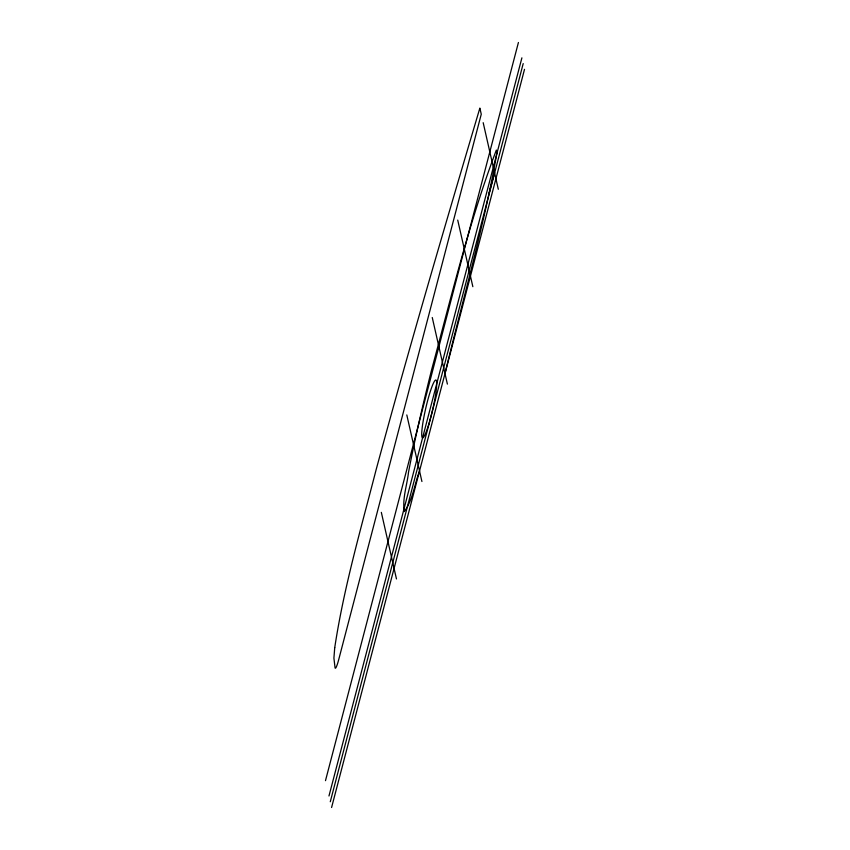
<?xml version="1.0" encoding="UTF-8"?>
<svg xmlns="http://www.w3.org/2000/svg" width="850" height="850" viewBox="0 0 850 850"><rect width="100%" height="100%" fill="white"/><g stroke="black" fill="none" stroke-linecap="round" stroke-linejoin="round"><path stroke-width="1.27" d="M444.996 373.586C462.623 299.774 484.011 226.663 497.112 151.874L496.347 150.078C469.168 221.627 451.403 296.544 431.449 370.377C423.013 404.228 414.981 438.196 408.478 472.473C407.054 485.339 402.178 498.663 404.313 511.562C412.845 500.034 414.46 484.288 419.539 471.006M325.486 780.661L518.415 42.5M328.971 795.993L521.9 57.843M488.707 194.873L494.53 172.603M330.278 801.752L523.207 63.591M331.585 807.5L524.514 69.339M483.183 122.676L498.312 189.263M457.725 220.097L472.844 286.684M432.257 317.517L447.387 384.104M406.799 414.938L421.919 481.514M381.331 512.359L396.461 578.935M334.73 647.689L333.912 658.102L335.059 667.834A11.847 1.413 -77 0 0 338.672 659.77L481.259 114.219L479.868 108.088C444.199 228.331 408.861 348.681 376.114 469.763C360.963 528.7 343.857 587.414 334.73 647.689M428.666 424.649A29.612 3.517 -77 0 0 435.954 380.046A29.612 3.517 -77 0 0 423.034 421.919A29.612 3.517 -77 0 0 428.666 424.649"/></g></svg>
